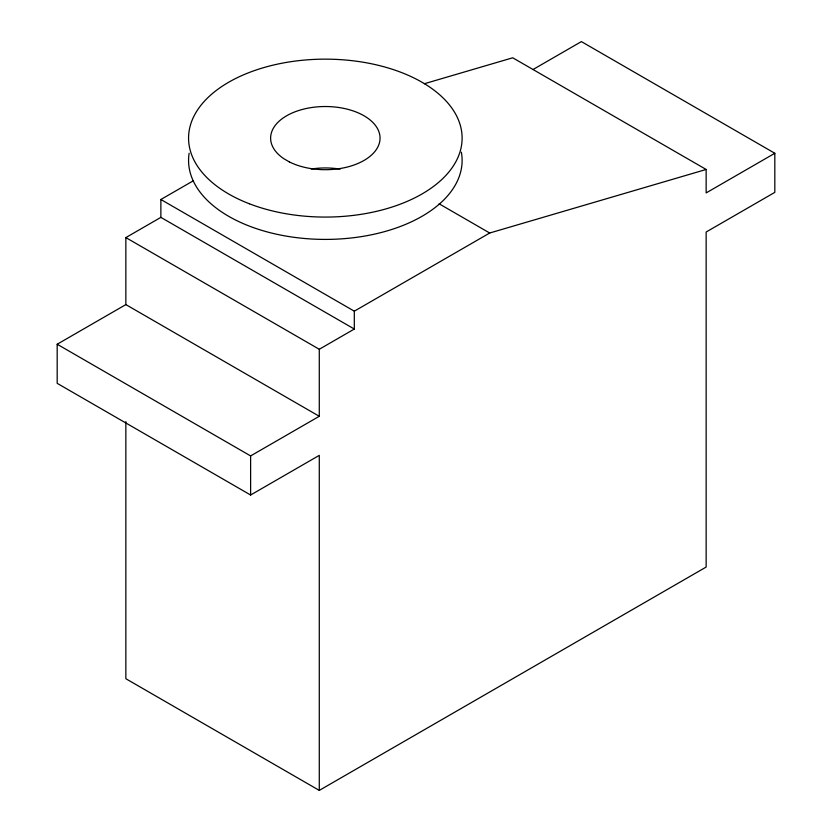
<?xml version="1.0" encoding="UTF-8"?>
<svg xmlns="http://www.w3.org/2000/svg" width="832" height="832" viewBox="0 0 832 832"><rect width="100%" height="100%" fill="white"/><g stroke="black" fill="none" stroke-linecap="round" stroke-linejoin="round"><path stroke-width="1.25" d="M160.867 199.503L354.307 311.178L354.307 329.046L160.867 217.37L160.867 199.503L193.326 180.773M125.85 237.588L319.28 349.274L319.28 416.281L125.85 304.595L125.85 237.588L160.867 217.37M125.85 421.606L125.85 678.725L319.28 790.4L319.28 455.364L250.619 495.009L57.179 383.334L57.179 344.24L125.85 304.595M532.979 69.545L581.381 41.6L774.821 153.275L774.821 192.369L706.15 232.014L706.15 567.05L319.28 790.4M354.307 311.178L489.705 233.012L706.15 169.468L706.15 192.92L774.821 153.275M319.28 349.274L354.307 329.046M57.179 344.24L250.619 455.926L319.28 416.281M424.393 83.72L512.72 57.793L706.15 169.468M439.098 203.788L489.705 233.012M250.619 455.926L250.619 495.009M311.22 169.021A54.714 31.585 0 0 1 340.153 169.125M461.365 152.194A136.781 78.967 0 0 1 326.238 239.408A136.781 78.967 0 0 1 189.134 153.223M289.411 161.938L284.024 158.818A54.714 31.585 0 0 1 312.447 107.411A54.714 31.585 0 0 1 378.487 145.59A54.714 31.585 0 0 1 289.411 161.938M249.35 203.767A136.781 78.967 0 0 0 461.822 143.27A136.781 78.967 0 0 0 264.846 67.288A136.781 78.967 0 0 0 249.35 203.767"/></g></svg>
